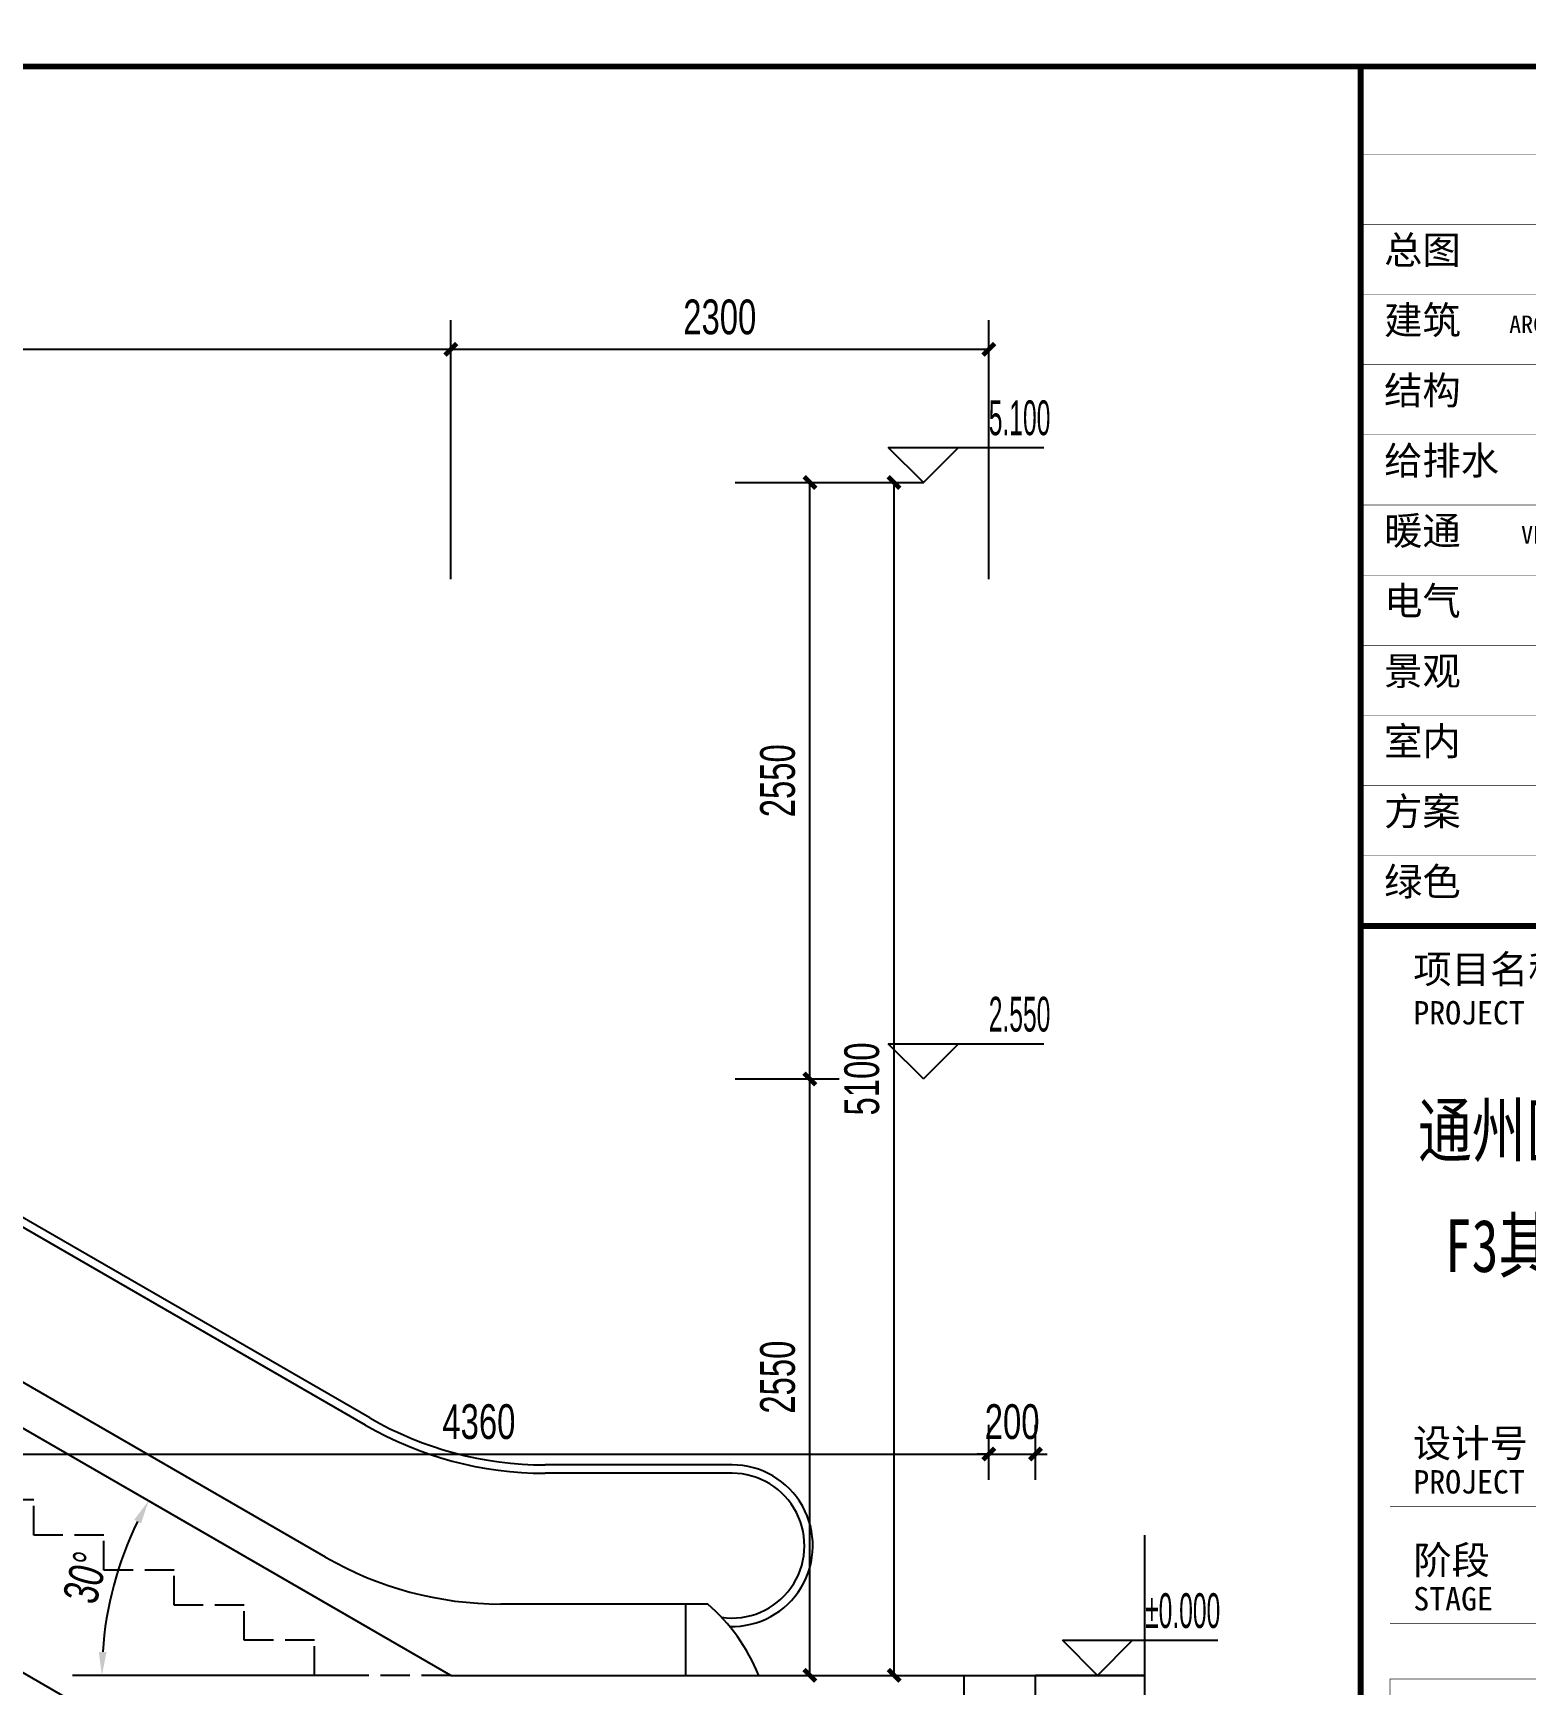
# Model space of a CAD drawing. Extents: x -26219 to 315419, y -160410 to -120810.
# Drawn here: x 169341 to 175724, y -133783 to -126720 of the extents above; entities that cross this region are included whole.
import ezdxf
from ezdxf.enums import TextEntityAlignment as Align
from ezdxf.xclip import XClip

# ---------------------------------------------------------------- set-up
doc = ezdxf.new("R2010")
doc.units = 0
doc.header["$LTSCALE"] = 1000
doc.header["$MEASUREMENT"] = 0
doc.header["$XCLIPFRAME"] = 0
doc.linetypes.add('14#楼幕墙$0$DASH', pattern=[0.35, 0.25, -0.1])
for name, color, linetype in [('01-标注_尺寸', 124, 'Continuous'), ('01-标注_标高', 200, 'Continuous'), ('01-标注_符号', 200, 'Continuous'), ('02-TEXT_标注', 130, 'Continuous'), ('104-13#14# B1核心筒$0$A-E_楼梯', 171, 'Continuous'), ('S_FLOOR', 2, 'Continuous'), ('S_SURFACE', 6, 'Continuous'), ('道路', 6, 'Continuous')]:
    doc.layers.add(name, color=color, linetype=linetype)
doc.layers.add('04-不打印_辅助线', color=165, linetype='Continuous', plot=False)
doc.layers.add('B1幕墙$0$04-不打印_辅助线', color=165, linetype='Continuous', plot=False)
doc.styles.add('_TCH_DIM', font='ros.shx', dxfattribs={"width": 0.75, "bigfont": 'jd.shx'})
doc.styles.add('_TCH_DIM_T3', font='ros.shx', dxfattribs={"width": 0.705882, "bigfont": 'jd.shx'})
doc.styles.add('图签信息$0$华文细黑', font='STXIHEI_0.TTF', dxfattribs={"height": 10})
doc.dimstyles.new('_TCH_ARCH&&50', dxfattribs={"dimtxt": 148.75, "dimasz": 50, "dimexe": 125, "dimexo": 150, "dimgap": 63.125, "dimtad": 1, "dimdec": 0, "dimzin": 0, "dimdsep": 46, "dimtxsty": '_TCH_DIM_T3', "dimblk": 'ARCHTICK', "dimcen": 0.09, "dimclrt": 7, "dimazin": 2, "dimtfac": 1, "dimtdec": 0, "dimtix": 1, "dimtmove": 2, "dimatfit": 3, "dimfxl": 0, "dimtolj": 1, "dimtzin": 0, "dimarcsym": 0})
doc.dimstyles.new('_TCH_ARROW&&50', dxfattribs={"dimtxt": 148.75, "dimasz": 100, "dimexe": 125, "dimexo": 150, "dimgap": 50, "dimtad": 1, "dimdec": 0, "dimzin": 0, "dimdsep": 46, "dimtxsty": '_TCH_DIM_T3', "dimcen": 0.09, "dimclrt": 7, "dimazin": 2, "dimtfac": 1, "dimtdec": 0, "dimtix": 1, "dimtmove": 2, "dimatfit": 3, "dimfxl": 0, "dimtolj": 1, "dimtzin": 0, "dimarcsym": 0})

# ---------------------------------------------------------------- blocks, each defined once
blk = doc.blocks.new('sdfsdfdsf')
at = {"layer": 'S_FLOOR'}
for p, q in [((11333.5, -5100), (2500, 0)), ((11255.5, -6100), (2422.1, -1000)), ((11333.5, -5100), (13833.5, -5100)), ((13833.5, -5240), (13833.5, -5100))]:
    blk.add_line(p, q, dxfattribs=at)
at = {"layer": '道路', "linetype": 'ByBlock'}
for p, q in [((10968.5, -4030.2), (2947.3, 600.9)), ((10986.5, -3999), (2965.3, 632.1)), ((10797.1, -4594), (2775.8, 37.1)), ((12536, -4200), (11736.5, -4200)), ((12536, -4236), (11736.5, -4236)), ((12431.9, -4795), (11547.1, -4795)), ((12338.5, -5100), (12338.5, -4795))]:
    blk.add_line(p, q, dxfattribs=at)
for centre, radius, start, end in [((11736.5, -2700), 1500, 240, 269.99976), ((11736.5, -2700), 1536, 240, 269.99976), ((12536, -4545.5), 309.5, 261.65347, 90), ((12536, -4545.5), 345.5, 268.26782, 90), ((11547.1, -3295), 1500, 240, 270), ((11908.5, -5400), 800, 22.02429, 49.13468)]:
    blk.add_arc(centre, radius, start, end, dxfattribs=at)
blk = doc.blocks.new('B1幕墙')
at = {"layer": 'B1幕墙$0$04-不打印_辅助线'}
blk.add_lwpolyline([(-19723.4, 110825.4), (-17951.5, 111952.4), (-14731.3, 106889.8), (-10015.2, 109889.5), (-6726.5, 109889.5), (-6726.5, 107689.5), (-6591.5, 107689.5), (-6591.5, 96729.1), (-3286.4, 91533.1), (-3400.3, 91460.7), (-609.5, 87073), (-44109.9, 59403.8), (-49479.8, 60532), (-116340.3, 165647.4), (-95570, 173811.9), (-95423.7, 173439.7), (-115742.4, 165452.7), (-49232.7, 60888.9), (-44187.1, 59828.8), (-1077.3, 87249.5), (-3868.2, 91637.2), (-3501.1, 91870.6)], dxfattribs=at)
blk = doc.blocks.new('104-13#14# B1核心筒')
at = {"layer": '104-13#14# B1核心筒$0$A-E_楼梯', "rotation": 57.54087654752239}
blk.add_blockref('B1幕墙', (289197.1, 8062.4), dxfattribs=at)
blk = doc.blocks.new('图框-A1')
at = {"const_width": 0.5}
blk.add_lwpolyline([(766, 584), (25, 584), (25, 10), (766, 10)], close=True, dxfattribs=at)
blk = doc.blocks.new('图签信息')
at = {"const_width": 0.5}
for points in [[(-65, 574), (-65, 500.5), (0, 500.5), (0, 574)], [(-65, 0), (0, 0), (0, 500.5), (-65, 500.5)]]:
    blk.add_lwpolyline(points, close=True, dxfattribs=at)
at = {"const_width": 0.05}
for points in [[(-65, 566.5), (0, 566.5)], [(-65, 560.5), (0, 560.5)], [(-65, 554.5), (0, 554.5)], [(-65, 548.5), (0, 548.5)], [(-65, 542.5), (0, 542.5)], [(-65, 536.5), (0, 536.5)], [(-65, 530.5), (0, 530.5)], [(-65, 524.5), (0, 524.5)], [(-65, 518.5), (0, 518.5)], [(-65, 512.5), (0, 512.5)], [(-65, 512.5), (0, 512.5)], [(-65, 506.5), (0, 506.5)], [(-65, 500.5), (0, 500.5)], [(-62.5, 450.87), (-2.5, 450.87)], [(-62.5, 440.87), (-2.5, 440.87)], [(-2.5, 407.85), (-2.5, 436.12), (-62.5, 436.12), (-62.5, 407.85)]]:
    blk.add_lwpolyline(points, dxfattribs=at)
at = {"style": '图签信息$0$华文细黑'}
for s, height, p in [('总图', 2.4, (-63, 559.5)), ('建筑', 2.4, (-63, 553.5)), ('结构', 2.4, (-63, 547.5)), ('给排水', 2.4, (-63, 541.5)), ('暖通', 2.4, (-63, 535.5)), ('电气', 2.4, (-63, 529.5)), ('景观', 2.4, (-63, 523.5)), ('室内', 2.4, (-63, 517.5)), ('方案', 2.4, (-63, 511.5)), ('绿色', 2.4, (-63, 505.5)), ('项目名称', 2.4, (-60.5, 498)), ('PROJECT NAME', 2, (-60.5, 494.08)), ('设计号', 2.4, (-60.54, 457.48)), ('PROJECT NO.', 2, (-60.5, 453.97)), ('阶段', 2.4, (-60.5, 447.47)), ('STAGE', 2, (-60.5, 443.97))]:
    blk.add_text(s, height=height, dxfattribs=at).set_placement(p, align=Align.TOP_LEFT)
for s, p in [('ARCHITECTURE', (-40.06, 552.7)), ('VENTILATION', (-40.06, 534.7))]:
    blk.add_text(s, height=1.5, dxfattribs=at).set_placement(p, align=Align.TOP_RIGHT)
at = {"color": 4, "style": '图签信息$0$华文细黑', "width": 0.75}
for s, p in [('通州区台湖镇104、109地块', (-32.5, 480.78)), ('F3其他类多功能用地项目', (-32.5, 470.91))]:
    blk.add_text(s, height=4.5, dxfattribs=at).set_placement(p, align=Align.CENTER)
blk = doc.blocks.new('图签-A1')
at = {"color": 2}
blk.add_blockref('图签信息', (0, 0), dxfattribs=at)
blk = doc.blocks.new('_ArchTick')
at = {"color": 0, "linetype": 'ByBlock', "const_width": 0.4}
blk.add_lwpolyline([(-0.5, -0.5), (0.5, 0.5)], dxfattribs=at)
blk = doc.blocks.new('*D568')
at = {"layer": '01-标注_尺寸', "color": 0, "lineweight": -2, "transparency": 16777216}
for p, q in [((172343.4, -128641.5), (172787.3, -128641.5)), ((172662.3, -131191.5), (172662.3, -128641.5)), ((172343.4, -131191.5), (172787.3, -131191.5))]:
    blk.add_line(p, q, dxfattribs=at)
at = {"layer": 'Defpoints', "color": 0, "transparency": 16777216}
for p in [(172193.4, -128641.5), (172662.3, -128641.5), (172193.4, -131191.5)]:
    blk.add_point(p, dxfattribs=at)
at = {"layer": '01-标注_尺寸', "color": 0, "lineweight": -2, "transparency": 16777216, "xscale": 50, "yscale": 50, "zscale": 50}
for p, rotation in [((172662.3, -128641.5), 90), ((172662.3, -131191.5), 270)]:
    blk.add_blockref('_ArchTick', p, dxfattribs=dict(at, rotation=rotation))
at = {"layer": '01-标注_尺寸', "color": 7, "transparency": 16777216, "insert": (172524.8, -129916.5), "char_height": 148.75, "attachment_point": 5, "rotation": 90, "style": '_TCH_DIM_T3'}
blk.add_mtext('\\A1;2550', dxfattribs=at)
blk = doc.blocks.new('*D569')
at = {"layer": '01-标注_尺寸', "color": 0, "lineweight": -2, "transparency": 16777216}
for p, q in [((172343.4, -131191.5), (172787.3, -131191.5)), ((172662.3, -133741.5), (172662.3, -131191.5)), ((172343.4, -133741.5), (172787.3, -133741.5))]:
    blk.add_line(p, q, dxfattribs=at)
at = {"layer": 'Defpoints', "color": 0, "transparency": 16777216}
for p in [(172193.4, -131191.5), (172662.3, -131191.5), (172193.4, -133741.5)]:
    blk.add_point(p, dxfattribs=at)
at = {"layer": '01-标注_尺寸', "color": 0, "lineweight": -2, "transparency": 16777216, "xscale": 50, "yscale": 50, "zscale": 50}
for p, rotation in [((172662.3, -131191.5), 90), ((172662.3, -133741.5), 270)]:
    blk.add_blockref('_ArchTick', p, dxfattribs=dict(at, rotation=rotation))
at = {"layer": '01-标注_尺寸', "color": 7, "transparency": 16777216, "insert": (172524.8, -132466.5), "char_height": 148.75, "attachment_point": 5, "rotation": 90, "style": '_TCH_DIM_T3'}
blk.add_mtext('\\A1;2550', dxfattribs=at)
blk = doc.blocks.new('*D572')
at = {"layer": '01-标注_尺寸', "color": 0, "lineweight": -2, "transparency": 16777216}
for p, q in [((162293.4, -129054.6), (162293.4, -127946.9)), ((171126.9, -129054.6), (171126.9, -127946.9)), ((162293.4, -128071.9), (171126.9, -128071.9))]:
    blk.add_line(p, q, dxfattribs=at)
at = {"layer": 'Defpoints', "color": 0, "transparency": 16777216}
for p in [(171126.9, -128071.9), (162293.4, -129204.6), (171126.9, -129204.6)]:
    blk.add_point(p, dxfattribs=at)
at = {"layer": '01-标注_尺寸', "color": 0, "lineweight": -2, "transparency": 16777216, "xscale": 50, "yscale": 50, "zscale": 50, "rotation": 180}
blk.add_blockref('_ArchTick', (162293.4, -128071.9), dxfattribs=at)
at = {"layer": '01-标注_尺寸', "color": 0, "lineweight": -2, "transparency": 16777216, "xscale": 50, "yscale": 50, "zscale": 50}
blk.add_blockref('_ArchTick', (171126.9, -128071.9), dxfattribs=at)
at = {"layer": '01-标注_尺寸', "color": 7, "transparency": 16777216, "insert": (166710.2, -127934.4), "char_height": 148.75, "attachment_point": 5, "style": '_TCH_DIM_T3'}
blk.add_mtext('\\A1;8833', dxfattribs=at)
blk = doc.blocks.new('*D573')
at = {"layer": '01-标注_尺寸', "color": 0, "lineweight": -2, "transparency": 16777216}
for p, q in [((171126.9, -129054.6), (171126.9, -127946.9)), ((173426.9, -129054.6), (173426.9, -127946.9)), ((171126.9, -128071.9), (173426.9, -128071.9))]:
    blk.add_line(p, q, dxfattribs=at)
at = {"layer": 'Defpoints', "color": 0, "transparency": 16777216}
for p in [(173426.9, -128071.9), (171126.9, -129204.6), (173426.9, -129204.6)]:
    blk.add_point(p, dxfattribs=at)
at = {"layer": '01-标注_尺寸', "color": 0, "lineweight": -2, "transparency": 16777216, "xscale": 50, "yscale": 50, "zscale": 50, "rotation": 180}
blk.add_blockref('_ArchTick', (171126.9, -128071.9), dxfattribs=at)
at = {"layer": '01-标注_尺寸', "color": 0, "lineweight": -2, "transparency": 16777216, "xscale": 50, "yscale": 50, "zscale": 50}
blk.add_blockref('_ArchTick', (173426.9, -128071.9), dxfattribs=at)
at = {"layer": '01-标注_尺寸', "color": 7, "transparency": 16777216, "insert": (172276.9, -127934.4), "char_height": 148.75, "attachment_point": 5, "style": '_TCH_DIM_T3'}
blk.add_mtext('\\A1;2300', dxfattribs=at)
blk = doc.blocks.new('*D781')
at = {"layer": '01-标注_尺寸', "color": 0, "lineweight": -2, "transparency": 16777216}
for p, q in [((169066.9, -132904.9), (169066.9, -132670.1)), ((173426.9, -132904.9), (173426.9, -132670.1)), ((169066.9, -132795.1), (173426.9, -132795.1))]:
    blk.add_line(p, q, dxfattribs=at)
at = {"layer": 'Defpoints', "color": 0, "transparency": 16777216}
for p in [(173426.9, -132795.1), (169066.9, -133054.9), (173426.9, -133054.9)]:
    blk.add_point(p, dxfattribs=at)
at = {"layer": '01-标注_尺寸', "color": 0, "lineweight": -2, "transparency": 16777216, "xscale": 50, "yscale": 50, "zscale": 50, "rotation": 180}
blk.add_blockref('_ArchTick', (169066.9, -132795.1), dxfattribs=at)
at = {"layer": '01-标注_尺寸', "color": 0, "lineweight": -2, "transparency": 16777216, "xscale": 50, "yscale": 50, "zscale": 50}
blk.add_blockref('_ArchTick', (173426.9, -132795.1), dxfattribs=at)
at = {"layer": '01-标注_尺寸', "color": 7, "transparency": 16777216, "insert": (171246.9, -132657.6), "char_height": 148.75, "attachment_point": 5, "style": '_TCH_DIM_T3'}
blk.add_mtext('\\A1;4360', dxfattribs=at)
blk = doc.blocks.new('*D782')
at = {"layer": '01-标注_尺寸', "color": 0, "lineweight": -2, "transparency": 16777216}
for p, q in [((173426.9, -132904.9), (173426.9, -132670.1)), ((173626.9, -132904.9), (173626.9, -132670.1)), ((173426.9, -132795.1), (173376.9, -132795.1)), ((173426.9, -132795.1), (173626.9, -132795.1)), ((173626.9, -132795.1), (173676.9, -132795.1))]:
    blk.add_line(p, q, dxfattribs=at)
at = {"layer": 'Defpoints', "color": 0, "transparency": 16777216}
for p in [(173626.9, -132795.1), (173426.9, -133054.9), (173626.9, -133054.9)]:
    blk.add_point(p, dxfattribs=at)
at = {"layer": '01-标注_尺寸', "color": 0, "lineweight": -2, "transparency": 16777216, "xscale": 50, "yscale": 50, "zscale": 50}
blk.add_blockref('_ArchTick', (173426.9, -132795.1), dxfattribs=at)
at = {"layer": '01-标注_尺寸', "color": 0, "lineweight": -2, "transparency": 16777216, "xscale": 50, "yscale": 50, "zscale": 50, "rotation": 180}
blk.add_blockref('_ArchTick', (173626.9, -132795.1), dxfattribs=at)
at = {"layer": '01-标注_尺寸', "color": 7, "transparency": 16777216, "insert": (173526.9, -132657.6), "char_height": 148.75, "attachment_point": 5, "style": '_TCH_DIM_T3'}
blk.add_mtext('\\A1;200', dxfattribs=at)
blk = doc.blocks.new('*D1489')
at = {"layer": '01-标注_尺寸', "color": 0, "lineweight": -2, "transparency": 16777216}
for p, q in [((172703.4, -128641.5), (173147.3, -128641.5)), ((173022.3, -133741.5), (173022.3, -128641.5)), ((172703.4, -133741.5), (173147.3, -133741.5))]:
    blk.add_line(p, q, dxfattribs=at)
at = {"layer": 'Defpoints', "color": 0, "transparency": 16777216}
for p in [(172553.4, -128641.5), (173022.3, -128641.5), (172553.4, -133741.5)]:
    blk.add_point(p, dxfattribs=at)
at = {"layer": '01-标注_尺寸', "color": 0, "lineweight": -2, "transparency": 16777216, "xscale": 50, "yscale": 50, "zscale": 50}
for p, rotation in [((173022.3, -128641.5), 90), ((173022.3, -133741.5), 270)]:
    blk.add_blockref('_ArchTick', p, dxfattribs=dict(at, rotation=rotation))
at = {"layer": '01-标注_尺寸', "color": 7, "transparency": 16777216, "insert": (172884.8, -131191.5), "char_height": 148.75, "attachment_point": 5, "rotation": 90, "style": '_TCH_DIM_T3'}
blk.add_mtext('\\A1;5100', dxfattribs=at)
blk = doc.blocks.new('*D1493')
at = {"layer": '01-标注_尺寸', "color": 0, "lineweight": -2, "transparency": 16777216}
for p, q in [((170781.9, -133542.3), (169726.5, -132933)), ((170728.5, -133741.5), (169509.9, -133741.5))]:
    blk.add_line(p, q, dxfattribs=at)
blk.add_arc((171126.9, -133741.5), 1492, 153.84084, 176.15916, dxfattribs=at)
at = {"layer": '01-标注_尺寸', "color": 0, "transparency": 16777216}
for points in [[(169773, -133075.9), (169802.4, -133091.5), (169834.7, -132995.5)], [(169654.9, -133642.1), (169621.5, -133641), (169634.9, -133741.5)]]:
    blk.add_solid(points, dxfattribs=at)
at = {"layer": 'Defpoints', "color": 0, "transparency": 16777216}
for p in [(169724.8, -133231.2), (170911.8, -133617.3), (170878.5, -133741.5), (171126.9, -133741.5)]:
    blk.add_point(p, dxfattribs=at)
at = {"layer": '01-标注_尺寸', "color": 7, "transparency": 16777216, "insert": (169565.6, -133323.1), "char_height": 148.75, "attachment_point": 5, "rotation": 75, "style": '_TCH_DIM_T3'}
blk.add_mtext('\\A1;30°', dxfattribs=at)

msp = doc.modelspace()

# ---------------------------------------------------------------- linework, layer by layer
at = {"layer": '01-标注_标高'}
for p, q in [((173147.3, -128641.5), (172997.3, -128491.5)), ((172997.3, -128491.5), (173662.5, -128491.5)), ((173147.3, -128641.5), (173297.3, -128491.5)), ((173147.3, -131191.5), (172997.3, -131041.5)), ((172997.3, -131041.5), (173662.5, -131041.5)), ((173147.3, -131191.5), (173297.3, -131041.5)), ((173892, -133741.5), (173742, -133591.5)), ((173742, -133591.5), (174407.2, -133591.5)), ((173892, -133741.5), (174042, -133591.5))]:
    msp.add_line(p, q, dxfattribs=at)
at = {"layer": '01-标注_符号'}
msp.add_lwpolyline([(174093.4, -133141.5), (174093.4, -134785.2), (174198.4, -134823.5), (173988.4, -134860.5), (174093.4, -134897.7), (174093.4, -136541.5)], dxfattribs=at)
at = {"layer": '04-不打印_辅助线', "linetype": '14#楼幕墙$0$DASH', "ltscale": 0.5}
msp.add_lwpolyline([(171126.9, -133741.5), (170543.4, -133741.5), (170543.4, -133591.5), (170243.4, -133591.5), (170243.4, -133441.5), (169943.4, -133441.5), (169943.4, -133291.5), (169643.4, -133291.5), (169643.4, -133141.5), (169343.4, -133141.5), (169343.4, -132991.5), (169043.4, -132991.5)], dxfattribs=at)
at = {"layer": 'S_SURFACE'}
for p, q in [((173321.9, -133741.5), (174093.4, -133741.5)), ((173321.9, -133926.5), (173321.9, -133741.5)), ((174093.4, -133741.5), (173626.9, -133741.5))]:
    msp.add_line(p, q, dxfattribs=at)

# ---------------------------------------------------------------- block references
at = {"xscale": 50, "yscale": 50, "zscale": 50}
for name, p in [('图框-A1', (136717.6, -156062.5)), ('图签-A1', (178267.6, -155562.5))]:
    msp.add_blockref(name, p, dxfattribs=at)
msp.add_blockref('sdfsdfdsf', (159793.4, -128641.5))
ref = msp.add_blockref('104-13#14# B1核心筒', (83110.6, -136819.8))
XClip(ref).set_block_clipping_path([(166599.9946633652, -1823.14907876), (171999.9946633652, 8745.6171003908)])

# ---------------------------------------------------------------- texts
at = {"layer": '02-TEXT_标注', "style": '_TCH_DIM', "width": 0.529412}
for s, p in [('5.100', (173427, -128439)), ('2.550', (173427, -130989)), ('%%P0.000', (174095.6, -133539))]:
    msp.add_text(s, height=148.75, dxfattribs=at).set_placement(p)

# ---------------------------------------------------------------- dimensions: what is measured, and where the dimension line sits
at = {"layer": '01-标注_尺寸'}
for p1, p2, distance, picture, middle in [((162293.424, -129204.6038), (171126.8831, -129204.6038), 1132.741, '*D572', (166710.1536, -127934.3628)), ((171126.9, -129204.6), (173426.9, -129204.6), 1132.7, '*D573', (172276.9, -127934.4)), ((172193.4, -131191.5), (172193.4, -128641.5), -468.8, '*D568', (172524.8, -129916.5)), ((172553.4, -133741.5), (172553.4, -128641.5), -468.8, '*D1489', (172884.8, -131191.5)), ((172193.4, -133741.5), (172193.4, -131191.5), -468.8, '*D569', (172524.8, -132466.5)), ((169066.9, -133054.9), (173426.9, -133054.9), 259.7, '*D781', (171246.9, -132657.6)), ((173426.9, -133054.9), (173626.9, -133054.9), 259.7, '*D782', (173526.9, -132657.6))]:
    dim = msp.add_aligned_dim(p1=p1, p2=p2, distance=distance, dimstyle='_TCH_ARCH&&50', dxfattribs=at)
    dim.commit()
    dim.dimension.update_dxf_attribs({"geometry": picture, "text_midpoint": middle})
dim = msp.add_angular_dim_3p(base=(169724.8, -133231.2), center=(171126.9, -133741.5), p1=(170911.8, -133617.3), p2=(170878.5, -133741.5), dimstyle='_TCH_ARROW&&50', dxfattribs=at)
dim.commit()
dim.dimension.update_dxf_attribs({"geometry": '*D1493', "text_midpoint": (169565.6, -133323.1)})

doc.saveas('drawing.dxf')
